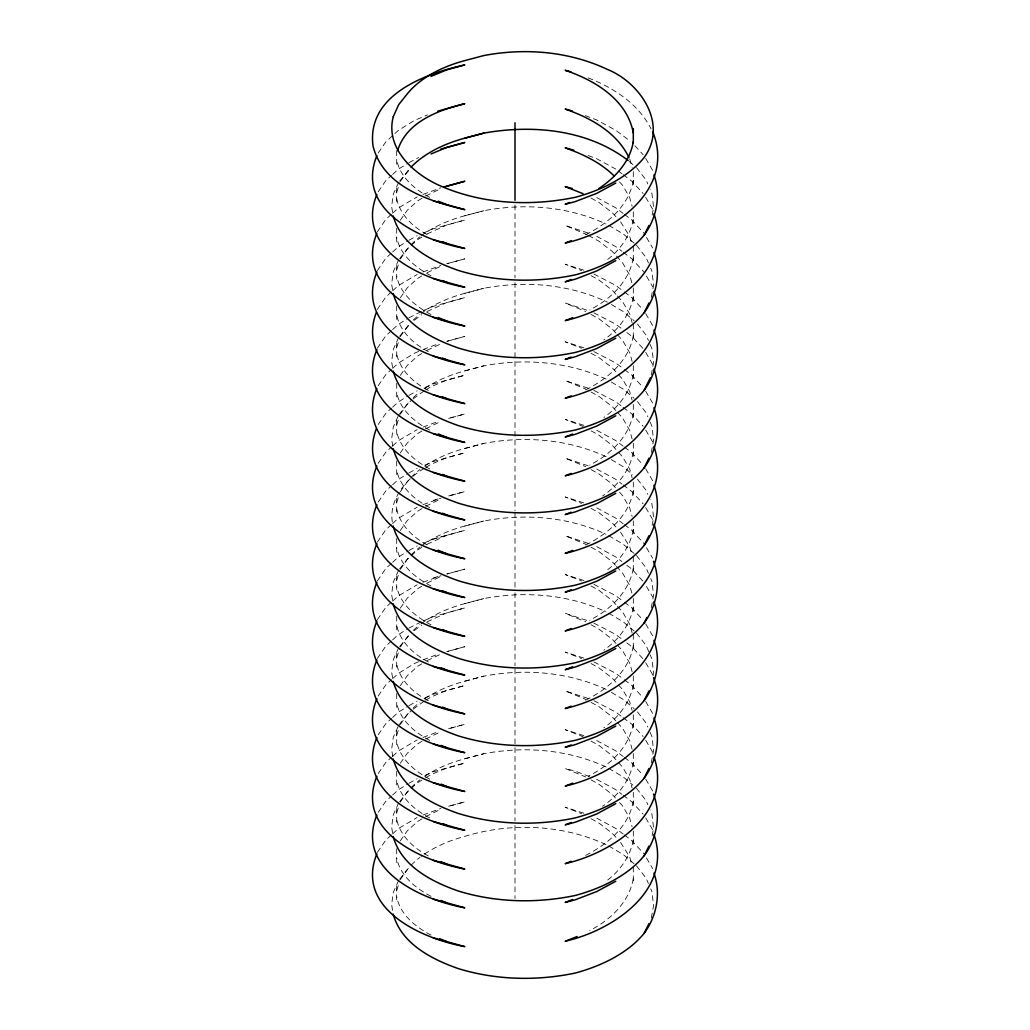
<?xml version="1.0" encoding="UTF-8"?>
<svg xmlns="http://www.w3.org/2000/svg" width="1030" height="1030" viewBox="0 0 1030 1030"><rect width="100%" height="100%" fill="white"/><g stroke="black" fill="none" stroke-linecap="round" stroke-linejoin="round"><path stroke-width="0.75" stroke-dasharray="5 3.75" d="M652.157 215.116L653.587 207.313L651.9 193.395L650.162 189.378M651.308 297.361L653.587 284.885L651.9 270.967L650.741 268.289M651.308 374.946L653.587 362.457L651.9 348.539L649.003 341.857M651.308 452.518L653.587 440.029L651.9 426.124L650.162 422.107M652.157 525.416L653.587 517.614L651.9 503.696L650.162 499.679M651.308 607.661L653.587 595.186L651.9 581.268L650.741 578.59M653.02 675.886L653.587 672.757L651.9 658.84L650.162 654.835M651.308 762.818L653.587 750.329L651.9 736.424L650.162 732.407M652.157 835.716L653.587 827.914L651.9 813.996L650.162 809.979M651.308 917.962L653.587 905.486L651.9 891.568L650.741 888.903M633.308 180.43C628.789 206.85 606.026 225.016 583.122 235.999M633.308 219.21C630.244 236.475 619.197 251.423 605.022 261.375M633.308 258.002C629.201 281.602 610.314 299.46 589.727 309.927M633.308 296.795C630.18 314.601 618.476 329.767 603.812 339.887M633.308 335.574C628.789 362.006 606.026 380.173 583.122 391.155M633.308 374.366C630.18 392.185 618.476 407.352 603.812 417.459M633.308 413.146C629.201 436.759 610.314 454.616 589.727 465.084M633.308 451.938C630.128 470.324 617.743 485.671 602.602 495.971M633.308 490.731C628.789 517.15 606.026 535.317 583.122 546.299M633.308 529.51C630.244 546.776 619.197 561.723 605.022 571.676M633.308 568.303C629.201 591.902 610.314 609.76 589.727 620.227M633.308 607.095C630.18 624.901 618.476 640.068 603.812 650.188M633.308 645.874C628.789 672.307 606.026 690.473 583.122 701.456M633.308 684.667C630.18 702.486 618.476 717.653 603.812 727.759M633.308 723.446C629.111 747.613 609.49 765.586 588.4 776.105M633.308 762.239C630.128 780.624 617.743 795.971 602.602 806.271M633.308 801.031C628.789 827.451 606.026 845.617 583.122 856.6M633.308 839.811C630.244 857.076 619.197 872.024 605.022 881.976M633.308 878.603C629.201 902.203 610.314 920.06 589.727 930.528M396.692 192.172L399.833 182.825M396.692 269.757L398.481 264.401M396.692 347.329L399.833 337.969M396.692 424.901L399.833 415.541M396.692 502.473L399.833 493.125M396.692 580.057L398.481 574.701M396.692 657.629L399.833 648.269M396.692 735.201L399.833 725.841M396.692 812.773L398.481 807.43M396.692 890.358L398.481 885.002M398.649 182.31L393.306 194.155L391.619 206.541L392.945 214.369M398.649 259.882L393.306 271.74L391.619 284.113L392.675 290.383M398.649 337.454L393.306 349.312L391.619 361.685L392.945 369.525M398.056 416.352L393.306 426.884L391.619 439.269L392.945 447.097M398.649 570.182L393.306 582.04L391.619 594.413L392.945 602.241M398.649 647.754L393.306 659.612L391.619 671.998L393.202 681.384M398.056 726.652L393.306 737.184L391.619 749.57L393.202 758.968M398.649 802.911L393.306 814.769L391.619 827.142L392.945 834.97M398.649 880.483L393.306 892.341L391.619 904.713L393.202 914.112M378.19 152.994L385.838 141.831L393.743 134.608M378.19 191.773L385.838 180.623L391.49 175.461M377.341 231.802L385.838 219.403L391.49 214.253M377.341 270.594L385.838 258.195L391.49 253.032M377.341 309.386L385.838 296.988L391.49 291.825M377.341 348.166L385.838 335.767L391.49 330.617M378.19 385.722L385.838 374.56L391.49 369.397M378.19 424.502L385.838 413.339L391.49 408.189M378.19 463.294L385.838 452.131L391.49 446.981M378.19 502.086L385.838 490.924L391.49 485.761M377.341 542.102L385.838 529.703L391.49 524.553M377.341 580.894L385.838 568.496L391.49 563.346M377.341 619.687L385.838 607.288L391.49 602.125M377.341 658.466L385.838 646.068L391.49 640.918M378.19 696.023L385.838 684.86L391.49 679.697M378.19 734.802L385.838 723.639L391.49 718.489M378.19 773.594L385.838 762.432L391.49 757.282M378.19 812.387L385.838 801.224L391.49 796.061M377.341 852.402L385.838 840.004L391.49 834.854M400.284 181.486L407.365 171.328A118.759 68.572 0 0 1 409.18 169.19M400.284 220.278L407.365 210.12L417.717 200.85L424.373 196.807M400.284 259.058L407.365 248.9A118.759 68.572 0 0 1 410.133 245.694M400.284 297.85L407.365 287.692L417.717 278.422L421.708 276.001M400.284 336.63L407.365 326.484A118.759 68.572 0 0 1 409.18 324.334M400.284 375.422L407.365 365.264L417.717 355.994L421.708 353.573M400.284 414.215L407.365 404.056A118.759 68.572 0 0 1 409.18 401.906M400.284 452.994L407.365 442.849L417.717 433.566L424.373 429.536M400.284 491.786L407.365 481.628A118.759 68.572 0 0 1 410.133 478.422M400.284 530.579L407.365 520.42L417.717 511.15L424.373 507.108M400.284 569.358L407.365 559.213A118.759 68.572 0 0 1 410.133 555.994M400.284 608.151L407.365 597.992L417.717 588.722L421.708 586.302M400.284 646.93L407.365 636.785A118.759 68.572 0 0 1 409.18 634.635M400.284 685.723L407.365 675.564L417.717 666.294L421.708 663.874M400.284 724.515L407.365 714.357A118.759 68.572 0 0 1 409.18 712.206M400.284 763.294L407.365 753.149L417.717 743.866L424.373 739.836M400.284 802.087L407.365 791.928A118.759 68.572 0 0 1 410.133 788.723M400.284 840.879L407.365 830.721L417.717 821.451L424.373 817.408M400.284 879.659L407.365 869.513A118.759 68.572 0 0 1 410.133 866.294M399.614 181.087L410.815 168.238M399.614 258.659L407.365 248.9L417.717 239.63L421.708 237.209M399.614 336.244L409.67 324.424M398.649 415.039L407.365 404.056L411.961 399.936M399.614 568.959L407.365 559.213L417.717 549.93L421.708 547.509M399.614 646.544L409.67 634.725M398.649 725.339L407.365 714.357L411.961 710.236M399.614 801.688L407.365 791.928L417.717 782.658L424.373 778.616M399.614 879.26L407.365 869.513M394.876 133.578L398.262 130.488L414.227 120.574L427.399 114.948M392.61 174.43L398.262 169.28L407.571 163.5M392.61 213.223L398.262 208.06L417.15 196.897M392.61 252.002L398.262 246.852L407.571 241.072M392.61 290.795L398.262 285.645L417.15 274.482M392.61 329.587L398.262 324.424L407.571 318.643M392.61 368.367L398.262 363.217L414.227 353.303L421.54 350.174M392.61 407.159L398.262 401.996L407.571 396.215M392.61 445.951L398.262 440.789L417.15 429.626M392.61 484.731L398.262 479.581L407.571 473.8M392.61 523.523L398.262 518.36L417.15 507.198M392.61 562.303L398.262 557.153L407.571 551.372M392.61 601.095L398.262 595.945L417.15 584.783M392.61 639.888L398.262 634.725L407.571 628.944M392.61 678.667L398.262 673.517L414.227 663.603L421.54 660.475M392.61 717.459L398.262 712.297L407.571 706.516M392.61 756.252L398.262 751.089L417.15 739.926M392.61 795.031L398.262 789.881L407.571 784.1M392.61 833.824L398.262 828.661L417.15 817.498M414.266 320.304L421.708 314.781M413.12 398.906L424.373 390.743M414.266 630.605L421.708 625.081M413.12 709.207L424.373 701.044M408.91 162.676L418.618 157.487M408.91 240.248L417.15 235.69M408.91 317.819L421.54 311.382M408.91 395.391L417.15 390.834M408.91 472.976L417.15 468.418M408.91 550.548L417.15 545.99M408.91 628.12L421.54 621.682M408.91 705.692L417.15 701.147M408.91 783.276L417.15 778.719M425.699 195.996L439.668 189.16M427.025 233.977L446.878 224.952L464.813 220.047L433.257 228.802L423.008 233.179M427.025 272.77L439.668 266.744M427.025 311.549L446.878 302.524L464.813 297.631L433.257 306.374L423.008 310.764M427.025 350.342L441.11 343.711M425.699 389.932L431.016 386.701L446.878 380.096L464.813 375.203L433.257 383.945L423.008 388.336M425.699 428.725L441.11 421.283M424.373 468.315C404.623 479.62 386.765 502.357 393.202 526.24M425.699 467.517L431.016 464.285L446.878 457.681L464.813 452.775L433.257 461.53L423.008 465.908M425.699 506.297L439.668 499.46M427.025 544.278L446.878 535.252L464.813 530.347L433.257 539.102L423.008 543.48M427.025 583.07L439.668 577.045M427.025 621.85L446.878 612.824L464.813 607.932L433.257 616.674L423.008 621.064M427.025 660.642L441.11 654.011M425.699 700.233L431.016 697.001L446.878 690.396L464.813 685.504L433.257 694.246L423.008 698.636M425.699 739.025L441.11 731.596M425.699 777.817L431.016 774.586L446.878 767.981L464.813 763.076L433.257 771.831L423.008 776.208M425.699 816.597L439.668 809.76M423.008 194.4L440.827 187.872M423.008 271.972L440.827 265.444M423.008 349.543L439.308 343.454M423.008 427.128L439.308 421.025M423.008 504.7L440.943 498.134M423.008 582.272L440.943 575.719M423.008 659.844L439.308 653.754M423.008 737.428L439.308 731.326M423.008 815L440.827 808.473M447.084 263.667L464.813 258.839L446.878 263.732M447.084 341.252L464.813 336.411L446.878 341.316M448.629 418.386L464.813 413.983L448.372 418.476M448.629 495.958L464.813 491.568L448.372 496.048M433.257 500.31L440.827 498.172M433.257 539.102L446.878 535.252M447.084 573.968L464.813 569.139L446.878 574.032M433.257 577.894L440.827 575.744M447.084 651.552L464.813 646.711L446.878 651.617M448.629 728.686L464.813 724.296L448.372 728.777M448.629 806.258L464.813 801.868L448.372 806.361M421.064 235.934A118.759 68.572 0 0 1 464.813 215.746L483.817 210.712C524.592 203 568.097 206.322 605.962 223.961M421.064 313.506A118.759 68.572 0 0 1 464.813 293.318L483.817 288.284C525.107 280.43 569.139 284.074 607.378 302.125M424.63 388.542A118.759 68.572 0 0 1 464.813 370.89L483.817 365.856C525.107 358.002 569.139 361.646 607.378 379.697M424.63 466.114A118.759 68.572 0 0 1 464.813 448.462L483.817 443.428C525.107 435.587 569.139 439.218 607.378 457.281M421.064 546.235A118.759 68.572 0 0 1 464.813 526.047L483.817 521.013C524.592 513.301 568.097 516.622 605.962 534.261M421.064 623.807A118.759 68.572 0 0 1 464.813 603.619L483.817 598.585C524.592 590.872 568.097 594.194 605.962 611.833M424.63 698.842A118.759 68.572 0 0 1 464.813 681.191L483.817 676.156C525.107 668.303 569.139 671.946 607.378 689.997M424.63 776.414A118.759 68.572 0 0 1 464.813 758.762L483.817 753.728C525.107 745.887 569.139 749.518 607.378 767.582M464.813 215.746L483.817 210.712M464.813 293.318L483.817 288.284M464.813 370.89L483.817 365.856M464.813 448.462L483.817 443.428M464.813 526.047L483.817 521.013M464.813 603.619L483.817 598.585M464.813 681.191L483.817 676.156M464.813 758.762L483.817 753.728M588.143 77.894C613.597 87.679 638.548 103.966 651.115 128.956M585.272 115.579L596.743 119.982L615.773 130.282L630.515 141.406M588.143 155.466L596.743 158.762L615.773 169.062M588.143 233.038L565.187 225.441L587.087 234.686M583.83 270.182L565.187 264.221L581.628 270.697M593.872 274.032L615.773 285.426L623.137 291.001M586.701 310.069L565.187 303.013L585.761 311.524M593.872 312.824L615.773 324.218L621.914 328.853M583.83 347.754L565.187 341.806L581.628 348.269M593.872 351.603L615.773 362.998L623.137 368.573M588.143 388.194L565.187 380.585L585.761 389.095M593.872 390.396L615.773 401.79L621.914 406.425M583.83 425.326L565.187 419.377L583.122 426.433M588.143 465.766L565.187 458.17L585.761 466.68M583.83 502.91L565.187 496.949L581.628 503.413M588.143 543.338L565.187 535.742L585.761 544.252M583.83 580.482L565.187 574.521L581.628 580.997M593.872 584.332L615.773 595.726L623.137 601.301M586.701 620.369L565.187 613.314L585.761 621.824M593.872 623.124L615.773 634.519L621.914 639.154M583.83 658.054L565.187 652.106L581.628 658.569M593.872 661.904L615.773 673.298L623.137 678.873M588.143 698.495L565.187 690.885L585.761 699.409M593.872 700.696L615.773 712.091L621.914 716.726M583.83 735.626L565.187 729.678L583.122 736.733M589.572 776.62L575.229 771.122L565.187 768.47L585.761 776.981M583.83 813.211L565.187 807.25L581.628 813.713M605.962 844.561C562.123 824.399 510.764 822.313 464.813 836.347A118.759 68.572 0 0 0 421.064 856.535M596.743 197.554L615.773 207.854L623.137 213.416M596.743 236.346L615.773 246.634L621.914 251.281M596.743 430.283L615.773 440.583L623.137 446.144M596.743 469.062L615.773 479.362L621.914 484.01M596.743 507.854L615.773 518.154L623.137 523.716M596.743 546.647L615.773 556.934L621.914 561.582M596.743 740.583L615.773 750.883L623.137 756.445M596.743 779.362L615.773 789.662L621.914 794.31M596.743 818.155L615.773 828.455L623.137 834.017M591.053 198.082L598.984 202.459L612.284 212.695L616.429 217.266M588.4 235.407L598.984 241.252L612.284 251.487L615.386 254.912M591.053 275.654L598.984 280.044L612.284 290.267L616.429 294.838M591.053 314.446L598.984 318.824L612.284 329.059L616.429 333.63M591.053 353.239L598.984 357.616L612.284 367.852L617.459 373.555M591.053 392.018L598.984 396.396L612.284 406.631L616.429 411.202M591.053 430.81L598.984 435.188L612.284 445.423L617.459 451.14M591.053 469.603L598.984 473.98L612.284 484.216L615.386 487.641M591.053 508.382L598.984 512.76L612.284 522.995L616.429 527.566M591.053 547.175L598.984 551.552L612.284 561.788L615.386 565.213M591.053 585.954L598.984 590.345L612.284 600.567L616.429 605.138M591.053 624.747L598.984 629.124L612.284 639.36L616.429 643.93M591.053 663.539L598.984 667.916L612.284 678.152L617.459 683.869M591.053 702.318L598.984 706.709L612.284 716.932L616.429 721.502M591.053 741.111L598.984 745.488L612.284 755.724L617.459 761.44M591.053 779.903L598.984 784.281L612.284 794.516L615.386 797.941M591.053 818.683L598.984 823.06L612.284 833.296L616.429 837.866M608.704 225.338L623.408 234.055L634.094 243.157M611.382 304.507L623.408 311.639L634.094 320.729M611.382 382.079L623.408 389.211L634.094 398.314M611.382 459.65L623.408 466.783L632.909 474.869M608.704 535.639L623.408 544.355L634.094 553.458M608.704 613.223L623.408 621.94L634.094 631.03M611.382 692.379L623.408 699.512L634.094 708.614M608.704 768.367L623.408 777.083L632.909 785.169M608.704 845.939L623.408 854.668L634.094 863.758M429.69 197.348C414.704 189.456 400.322 177.25 396.692 159.959M427.025 234.518C412.94 226.986 400.142 214.871 396.692 198.739M431.016 275.731C415.618 267.633 400.425 255.427 396.692 237.531M431.016 314.511C415.618 306.412 400.425 294.207 396.692 276.323M428.364 351.694C413.815 343.994 400.232 331.815 396.692 315.103M428.364 390.473C413.815 382.774 400.232 370.607 396.692 353.895M429.69 430.077C414.704 422.184 400.322 409.979 396.692 392.675M429.69 468.856C414.704 460.977 400.322 448.771 396.692 431.467M429.69 507.648C414.704 499.756 400.322 487.563 396.692 470.259M427.025 544.819C412.94 537.287 400.142 525.171 396.692 509.039M431.016 586.031C415.618 577.933 400.425 565.727 396.692 547.831M431.016 624.811C415.618 616.713 400.425 604.507 396.692 586.624M428.364 661.994C413.815 654.295 400.232 642.115 396.692 625.403M428.364 700.773C413.815 693.074 400.232 680.907 396.692 664.196M429.69 740.377C414.704 732.485 400.322 720.279 396.692 702.975M429.69 779.156C414.704 771.277 400.322 759.071 396.692 741.767M429.69 817.949C414.704 810.056 400.322 797.864 396.692 780.56M428.364 855.93C413.815 848.231 400.232 836.064 396.692 819.339M431.016 896.332C415.618 888.233 400.425 876.028 396.692 858.132M431.016 935.111C415.618 927.013 400.425 914.807 396.692 896.924M618.232 170.916L621.914 173.709M623.137 174.636L631.738 181.126L643.132 193.498M624.373 214.343L631.738 219.918L644.162 233.411M623.137 252.208L631.738 258.697L644.162 272.203M624.373 291.928L631.738 297.49L643.132 309.863M626.832 332.561L631.738 336.282L643.132 348.655M624.373 369.5L631.738 375.062L643.132 387.435M623.137 407.352L631.738 413.854L643.132 426.227M624.373 447.072L631.738 452.646L643.132 465.019M623.137 484.937L631.738 491.426L643.132 503.799M624.373 524.643L631.738 530.218L644.162 543.711M626.832 565.29L631.738 568.998L644.162 582.504M624.373 602.228L631.738 607.79L643.132 620.163M626.832 642.862L631.738 646.582L643.132 658.955M624.373 679.8L631.738 685.362L643.132 697.735M623.137 717.653L631.738 724.154L643.132 736.527M624.373 757.372L631.738 762.947L643.132 775.32M623.137 795.237L631.738 801.726L643.132 814.099M624.373 834.944L631.738 840.519L644.162 854.012M629.343 161.543L632.909 164.568M634.841 145.719L643.132 154.719M619.532 181.911L622.635 185.336L629.716 197.644L632.111 206.206M620.562 221.836L629.716 236.436L632.111 244.998M616.429 256.058L622.635 262.908L629.716 275.216L632.111 283.791M617.459 295.983L622.635 301.7L629.716 314.008L632.111 322.57M617.459 334.776L622.635 340.492L629.716 352.801L632.111 361.363M618.489 374.701L622.635 379.272L629.716 391.58L632.111 400.155M617.459 412.348L622.635 418.064L629.716 430.373L632.111 438.935M618.489 452.273L622.635 456.856L629.716 469.165L632.111 477.727M619.532 492.211L622.635 495.636L629.716 507.945L632.111 516.506M620.562 532.137L629.716 546.737L632.111 555.299M616.429 566.358L622.635 573.208L629.716 585.516L632.111 594.091M617.459 606.284L622.635 612L629.716 624.309L632.111 632.871M617.459 645.076L622.635 650.793L629.716 663.101L632.111 671.663M618.489 685.001L622.635 689.572L629.716 701.881L632.111 710.455M617.459 722.648L622.635 728.365L629.716 740.673L632.111 749.235M618.489 762.586L622.635 767.157L629.716 779.465L632.111 788.027M619.532 802.512L622.635 805.936L629.716 818.245L632.111 826.807M620.562 842.437L629.716 857.037L632.111 865.599M636.476 167.607L646.106 180.031L647.844 184.035M636.476 245.179L646.106 257.603L648.424 262.946M637.441 323.999L646.106 335.175L648.424 340.518M637.441 401.571L646.106 412.747L647.844 416.764M637.441 479.143L646.106 490.332L647.844 494.336M636.476 555.479L646.106 567.903L648.424 573.247M636.476 633.051L646.106 645.475L649.582 653.496M637.441 711.872L646.106 723.047L647.844 727.064M636.476 788.208L646.106 800.632L647.844 804.636M636.476 865.779L646.106 878.204L648.424 883.547M645.707 158.478L652.66 170.388M645.707 197.271L652.66 209.18M646.48 237.389L652.66 247.972M646.48 276.169L652.66 286.752M645.707 313.635L652.66 325.544M645.707 352.427L652.66 364.337M645.707 391.207L652.66 403.116M645.707 429.999L652.66 441.909M645.707 468.792L652.66 480.688M645.707 507.571L652.66 519.481M646.48 547.69L652.66 558.273M646.48 586.469L652.66 597.052M645.707 623.935L652.66 635.845M645.707 662.728L652.66 674.637M645.707 701.507L652.66 713.417M645.707 740.3L652.66 752.209M645.707 779.092L652.66 790.989M645.707 817.872L652.66 829.781M646.48 857.99L652.66 868.573M629.716 158.865L632.111 167.427M633.308 171.701L633.308 184.731M633.308 211.935L633.308 223.523M633.308 246.415L633.308 262.315M633.308 288.065L633.308 301.095M633.308 323.999L633.308 339.887M633.308 365.65L633.308 378.68M633.308 404.43L633.308 417.459M633.308 443.222L633.308 456.251M633.308 482.001L633.308 495.031M633.308 520.794L633.308 533.823M633.308 556.715L633.308 572.616M633.308 598.366L633.308 611.395M633.308 634.3L633.308 650.188M633.308 675.95L633.308 688.98M633.308 714.73L633.308 727.759M633.308 753.522L633.308 766.552M633.308 792.302L633.308 805.331M633.308 831.094L633.308 844.124M633.308 867.015L633.308 882.916M515 204.957L515 277.881M515 282.542L515 510.61M515 512.155L515 588.182M515 592.842L515 665.753M515 668.856L515 820.91M515 825.558L515 898.482M396.692 150.638L396.692 164.259M396.692 187.872L396.692 203.052M396.692 228.209L396.692 241.844M396.692 265.444L396.692 280.624M396.692 305.781L396.692 319.416M396.692 343.016L396.692 358.208M396.692 383.353L396.692 396.988M396.692 420.588L396.692 435.78M396.692 460.938L396.692 474.56M396.692 498.172L396.692 513.352M396.692 538.51L396.692 552.144M396.692 575.744L396.692 590.924M396.692 616.082L396.692 629.716M396.692 653.316L396.692 668.509M396.692 693.654L396.692 707.288M396.692 730.888L396.692 746.081M396.692 771.238L396.692 784.86M396.692 808.473L396.692 823.652M396.692 848.81L396.692 862.445M396.692 886.045L396.692 901.224M413.21 708.022A118.759 68.572 0 0 1 419.918 702.254M411.125 787.667A118.759 68.572 0 0 1 419.918 779.826M411.125 477.366A118.759 68.572 0 0 1 419.918 469.526M411.125 554.951A118.759 68.572 0 0 1 419.918 547.097M413.21 630.437A118.759 68.572 0 0 1 419.918 624.669M413.21 397.722A118.759 68.572 0 0 1 419.918 391.954M413.21 320.137A118.759 68.572 0 0 1 419.918 314.369M411.125 244.638A118.759 68.572 0 0 1 419.918 236.797M411.125 865.251A118.759 68.572 0 0 1 419.918 857.398"/><path stroke-width="1.5" d="M633.308 141.638C629.974 161.736 615.386 177.495 598.984 188.451M376.864 155.685C354.642 210.712 421.94 240.505 464.813 248.449L433.257 239.694M376.864 194.464C354.642 249.505 421.94 279.297 464.813 287.228L433.257 278.486M376.864 233.256C354.642 288.284 421.94 318.09 464.813 326.021L433.257 317.266M376.864 272.049C354.642 327.077 421.94 356.869 464.813 364.8L433.257 356.058M376.388 312.283C355.801 366.835 422.506 395.572 464.813 403.593L433.257 394.851M376.864 349.621C354.642 404.648 421.94 434.454 464.813 442.385L433.257 433.63M376.864 388.413C354.642 443.441 421.94 473.234 464.813 481.165L433.257 472.422M376.388 428.647C355.801 483.199 422.506 511.936 464.813 519.957L433.257 511.202M376.864 465.985C354.642 521.013 421.94 550.818 464.813 558.749L433.257 549.994M376.864 504.764C354.642 559.805 421.94 589.598 464.813 597.529L433.257 588.787M376.864 543.557C354.642 598.585 421.94 628.39 464.813 636.321L433.257 627.566M376.864 582.349C354.642 637.377 421.94 667.17 464.813 675.114L433.257 666.358M376.864 621.129C354.642 676.169 421.94 705.962 464.813 713.893L433.257 705.151M376.864 659.921C354.642 714.949 421.94 744.754 464.813 752.685L433.257 743.93M376.864 698.713C354.642 753.741 421.94 783.534 464.813 791.465L433.257 782.723M376.864 737.493C354.642 792.534 421.94 822.326 464.813 830.257L433.257 821.502M376.864 776.285C354.642 831.313 421.94 861.119 464.813 869.05L433.257 860.295M376.864 815.065C354.642 870.105 421.94 899.898 464.813 907.829L433.257 899.087M376.864 853.857C354.642 908.885 421.94 938.691 464.813 946.622L433.257 937.867M397.593 150.715C406.219 122.042 438.329 110.081 464.813 103.682L437.866 111.137M393.202 215.94C401.159 245.398 431.583 261.105 458.35 270.439C496.112 282.014 536.669 282.954 575.229 274.881A142.513 82.284 0 0 0 644.162 235.085L648.964 225.467M393.202 293.511C401.159 322.969 431.583 338.677 458.35 348.011C496.112 359.586 536.669 360.526 575.229 352.453A142.513 82.284 0 0 0 644.162 312.657L648.964 303.039M393.202 371.083C401.159 400.541 431.583 416.262 458.35 425.596C496.112 437.171 536.669 438.098 575.229 430.025A142.513 82.284 0 0 0 644.162 390.228L650.329 377.868M393.202 448.668C401.159 478.113 431.583 493.834 458.35 503.168C496.112 514.743 536.669 515.682 575.229 507.61A142.513 82.284 0 0 0 644.162 467.8L648.964 458.196M393.202 526.24C401.159 555.698 431.583 571.405 458.35 580.74C496.112 592.314 536.669 593.254 575.229 585.182A142.513 82.284 0 0 0 644.162 545.385L648.964 535.767M393.202 603.812C401.159 633.27 431.583 648.977 458.35 658.312C496.112 669.886 536.669 670.826 575.229 662.754A142.513 82.284 0 0 0 644.162 622.957L646.904 617.459M393.202 681.384C401.159 710.842 431.583 726.562 458.35 735.896C496.112 747.471 536.669 748.398 575.229 740.325A142.513 82.284 0 0 0 644.162 700.529L648.964 690.924M393.202 758.968C401.159 788.414 431.583 804.134 458.35 813.468C496.112 825.043 536.669 825.983 575.229 817.91A142.513 82.284 0 0 0 644.162 778.114L648.964 768.496M393.202 836.54C401.159 865.998 431.583 881.706 458.35 891.04C496.112 902.615 536.669 903.555 575.229 895.482A142.513 82.284 0 0 0 644.162 855.685L648.964 846.068M393.202 914.112C401.159 943.57 431.583 959.278 458.35 968.612C496.112 980.187 536.669 981.126 575.229 973.054A142.513 82.284 0 0 0 644.162 933.257L648.964 923.653M644.162 235.085C656.754 218.051 661.157 195.043 653.947 174.958M644.162 312.657C656.754 295.636 661.157 272.615 653.947 252.53M644.162 390.228C656.754 373.208 661.157 350.187 653.947 330.102M644.162 467.8C656.754 450.78 661.157 427.772 653.947 407.674M644.162 545.385C656.754 528.351 661.157 505.344 653.947 485.259M644.162 622.957C657.153 605.486 661.183 581.796 653.522 561.311M644.162 700.529C656.754 683.508 661.157 660.5 653.947 640.403M644.162 778.114C656.754 761.08 661.157 738.072 653.947 717.974M644.162 855.685C657.153 838.214 661.183 814.524 653.522 794.04M644.162 933.257C656.754 916.237 661.157 893.216 653.947 873.131M615.773 183.07L596.743 193.37L575.229 201.61L565.187 204.275L569.667 202.511M615.773 260.642L596.743 270.942L575.229 279.194L565.187 281.847L571.161 279.491M615.773 338.213L596.743 348.513L575.229 356.766L565.187 359.419L571.161 357.062M615.773 415.798L596.743 426.085L575.229 434.338L565.187 436.99L572.667 434.055M615.773 493.37L596.743 503.67L575.229 511.91L565.187 514.575L571.161 512.219M615.773 570.942L596.743 581.242L575.229 589.495L565.187 592.147L571.161 589.791M615.773 648.514L596.743 658.814L575.229 667.067L565.187 669.719L572.667 666.783M615.773 726.099L596.743 736.386L575.229 744.639L565.187 747.291L571.161 744.948M615.773 803.67L596.743 813.97L575.229 822.21L565.187 824.875L571.161 822.519M615.773 881.242L596.743 891.542L575.229 899.795L565.187 902.447L572.667 899.512M431.016 76.4L446.878 69.795L464.813 64.903C424.927 73.697 366.371 95.005 373.027 146.067C383.25 186.597 428.647 201.133 464.813 209.657L433.257 200.901M431.016 153.985L446.878 147.38L464.813 142.475L440.827 149.08M571.161 240.711L565.187 243.054C614.266 232.342 675.963 189.353 652.66 131.608M572.667 317.691L565.187 320.626C612.361 309.901 673.157 270.105 653.947 213.738M571.161 395.855L565.187 398.211C612.361 387.473 673.157 347.689 653.947 291.323M571.161 473.427L565.187 475.783C612.361 465.058 673.157 425.261 653.947 368.894M572.667 550.419L565.187 553.355C612.361 542.63 673.157 502.833 653.947 446.466M571.161 628.583L565.187 630.927C612.361 620.202 673.157 580.405 653.947 524.038M571.161 706.155L565.187 708.511C612.361 697.774 673.157 657.99 653.947 601.623M572.667 783.148L565.187 786.083C612.953 775.371 674.148 734.506 653.522 677.676M571.161 861.312L565.187 863.655C612.361 852.93 673.157 813.134 653.947 756.767M577.148 936.528L565.187 941.24C612.361 930.502 673.157 890.705 653.947 834.339M444.02 186.971L464.813 181.267L446.878 186.16M411.125 167.066A118.759 68.572 0 0 1 464.813 138.162L483.817 133.128C532.652 124.334 587.821 129.497 628.158 160.526M464.813 138.162L483.817 133.128M570.929 71.804L565.187 70.285C594.812 80.301 627.18 99.704 633.308 132.922M572.358 110.97L565.187 109.077C590.615 117.896 616.764 132.291 628.931 157.487M573.8 150.135L565.187 147.857C583.07 154.217 600.825 162.611 614.356 176.194M572.358 188.542L565.187 186.649L583.122 193.704M438.226 201.159L446.878 204.764M442.552 241.741L446.878 243.544M442.552 280.533L446.878 282.336M438.226 317.523L446.878 321.115M442.552 358.105L446.878 359.908M442.552 396.898L446.878 398.7M438.226 433.875L446.878 437.48M442.552 474.469L446.878 476.272M442.552 513.262L446.878 515.064M438.226 550.239L446.878 553.844M442.552 590.834L446.878 592.636M442.552 629.626L446.878 631.416M441.11 667.813L446.878 670.208M442.552 707.198L446.878 709M441.11 745.385L446.878 747.78M441.11 784.165L446.878 786.572M442.552 823.562L446.878 825.365M441.11 861.75L446.878 864.144M441.11 900.529L446.878 902.937M439.668 938.716L446.878 941.716M633.308 128.608L633.308 143.054M515 122.737L515 200.309M393.306 116.583C384.975 147.972 413.159 173.607 439.102 185.323C481.577 204.236 530.051 206.644 575.229 197.309A142.513 82.284 0 0 0 644.162 157.5C668.328 124.218 640.493 82.786 607.378 69.396C569.139 51.346 525.107 47.702 483.817 55.556L464.813 60.59A118.759 68.572 0 0 0 407.365 93.756L398.649 104.738L393.306 116.583"/></g></svg>
